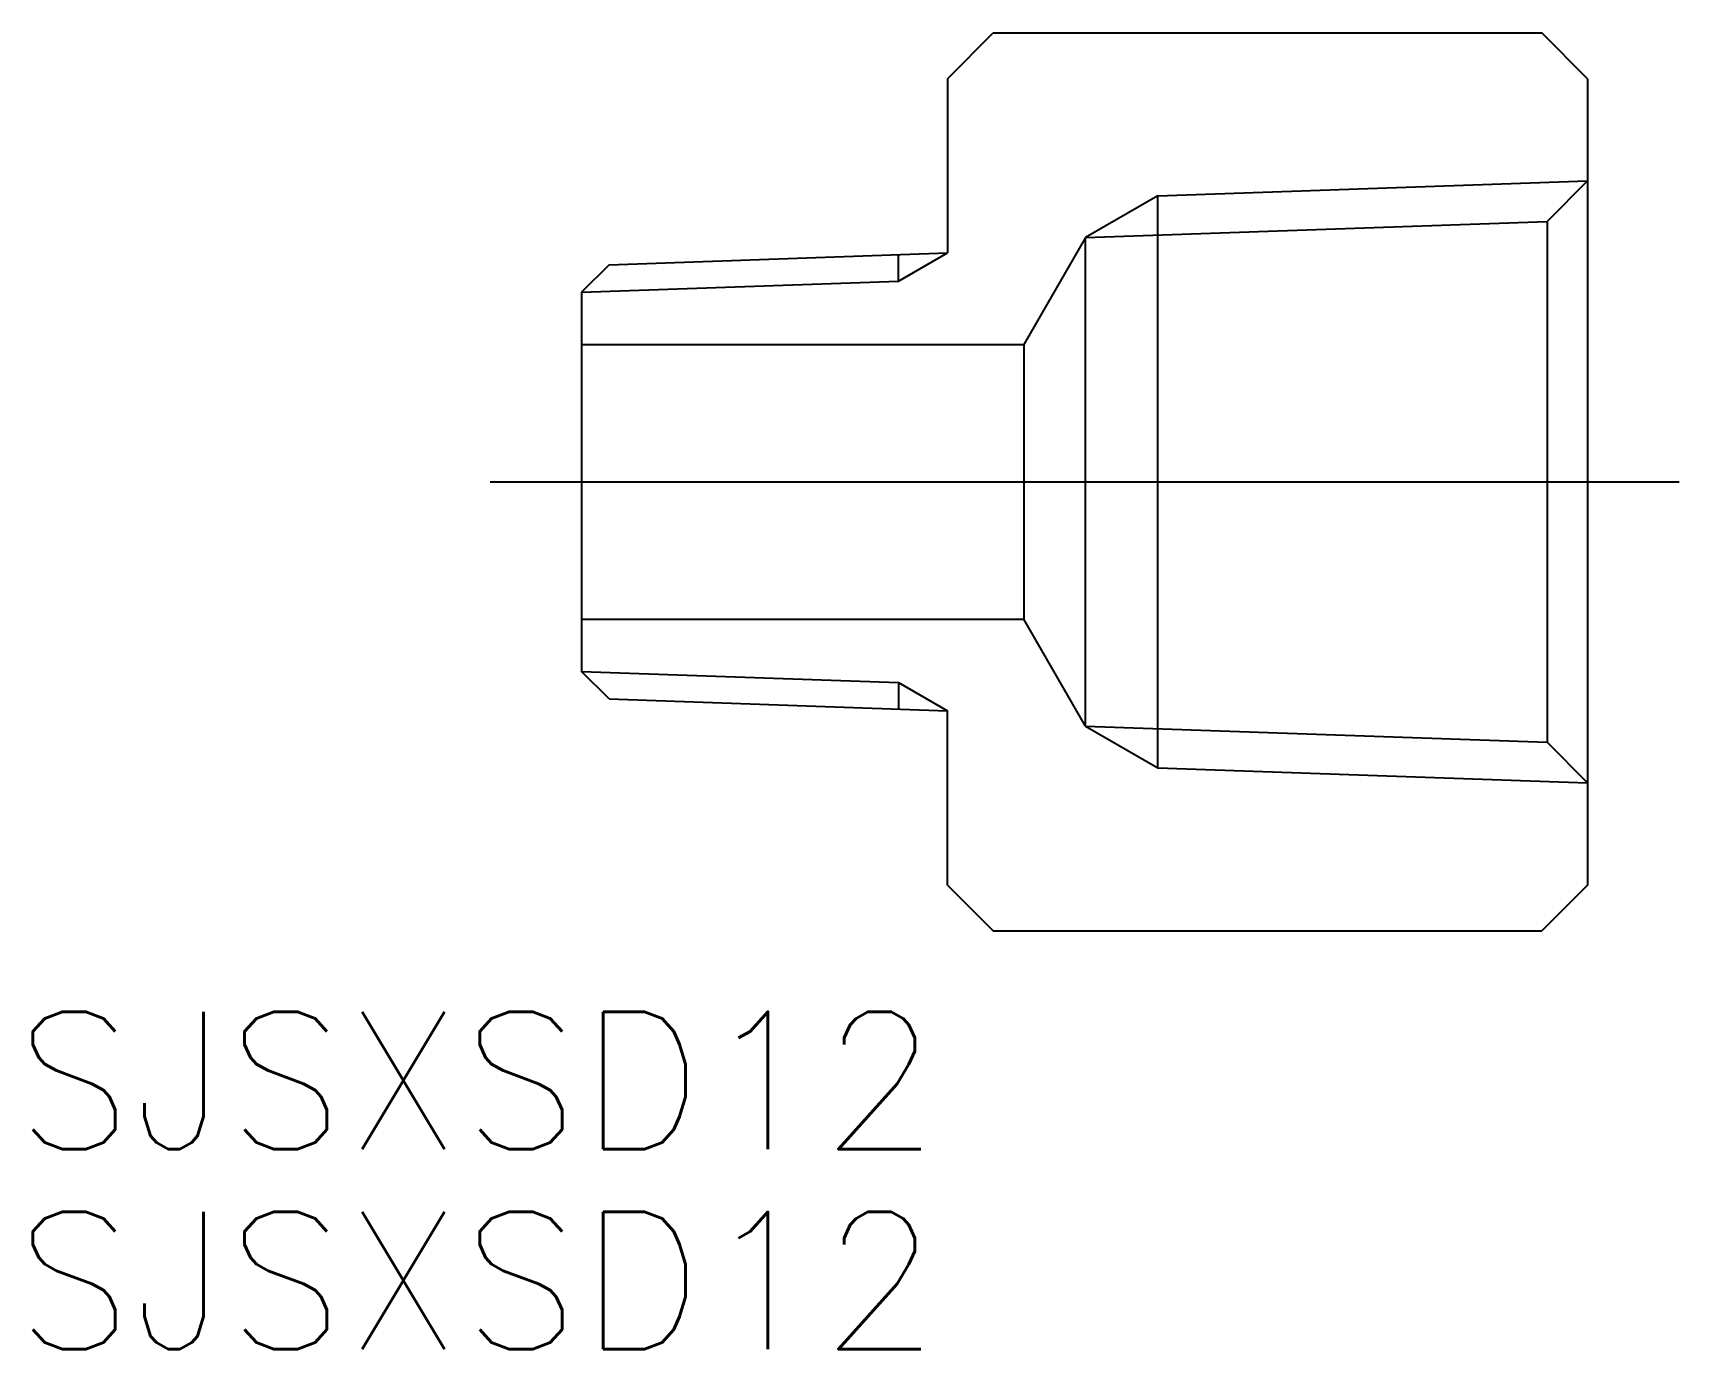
# Model space of a CAD drawing. Extents: x -12 to 24, y -19 to 9.8.
import ezdxf

# ---------------------------------------------------------------- set-up
doc = ezdxf.new("R2010")
doc.units = 0
doc.linetypes.add('CENTER', pattern=[50.8, 31.75, -6.35, 6.35, -6.35])
doc.layers.get('0').update_dxf_attribs({"linetype": 'CONTINUOUS'})
doc.layers.add('CENTER', color=1, linetype='CENTER')
doc.styles.get("Standard").update_dxf_attribs({"font": 'txt.shx', "height": 3, "bigfont": 'bigfont.shx'})

msp = doc.modelspace()

# ---------------------------------------------------------------- linework, layer by layer
at = {"color": 7, "linetype": 'CONTINUOUS'}
for p, q in [((8, 8.815), (9, 9.815)), ((9, 9.815), (21, 9.815)), ((22, 8.815), (21, 9.815)), ((8, 8.815), (8, 5.005)), ((22, 8.815), (22, -8.815)), ((22, 6.579), (21.113, 5.692)), ((12.6, -6.25), (12.6, 6.25)), ((11.022, 5.339), (21.113, 5.692)), ((21.113, 5.692), (21.113, -5.692)), ((11.022, 5.339), (9.671, 3)), ((11.022, -5.339), (11.022, 5.339)), ((0.602, 4.746), (0, 4.144)), ((0.602, 4.746), (8, 5.005)), ((6.929, 4.386), (6.929, 4.967)), ((0, 4.144), (0, -4.144)), ((0, 3), (9.671, 3)), ((9.671, 3), (9.671, -3)), ((0, -3), (9.671, -3)), ((11.022, -5.339), (9.671, -3)), ((0.602, -4.746), (0, -4.144)), ((6.929, -4.386), (6.929, -4.967)), ((0.602, -4.746), (8, -5.005)), ((8, -8.815), (8, -5.005)), ((11.022, -5.339), (21.113, -5.692)), ((22, -6.579), (21.113, -5.692)), ((8, -8.815), (9, -9.815)), ((22, -8.815), (21, -9.815)), ((9, -9.815), (21, -9.815))]:
    msp.add_line(p, q, dxfattribs=at)
at = {"color": 3, "linetype": 'CONTINUOUS'}
for p, q in [((12.6, 6.25), (22, 6.579)), ((12.6, 6.25), (11.022, 5.339)), ((6.929, 4.386), (8, 5.005)), ((0, 4.144), (6.929, 4.386)), ((0, -4.144), (6.929, -4.386)), ((6.929, -4.386), (8, -5.005)), ((11.022, -5.339), (12.6, -6.25)), ((12.6, -6.25), (22, -6.579))]:
    msp.add_line(p, q, dxfattribs=at)
at = {"layer": 'CENTER', "color": 1, "linetype": 'CENTER'}
msp.add_line((-2, 0), (24, 0), dxfattribs=at)

# ---------------------------------------------------------------- texts
at = {"color": 7, "linetype": 'CONTINUOUS'}
for p in [(-12.384, -14.586), (-12.384, -18.96)]:
    msp.add_text('SJSXSD12', height=3, dxfattribs=at).set_placement(p)

doc.saveas('drawing.dxf')
